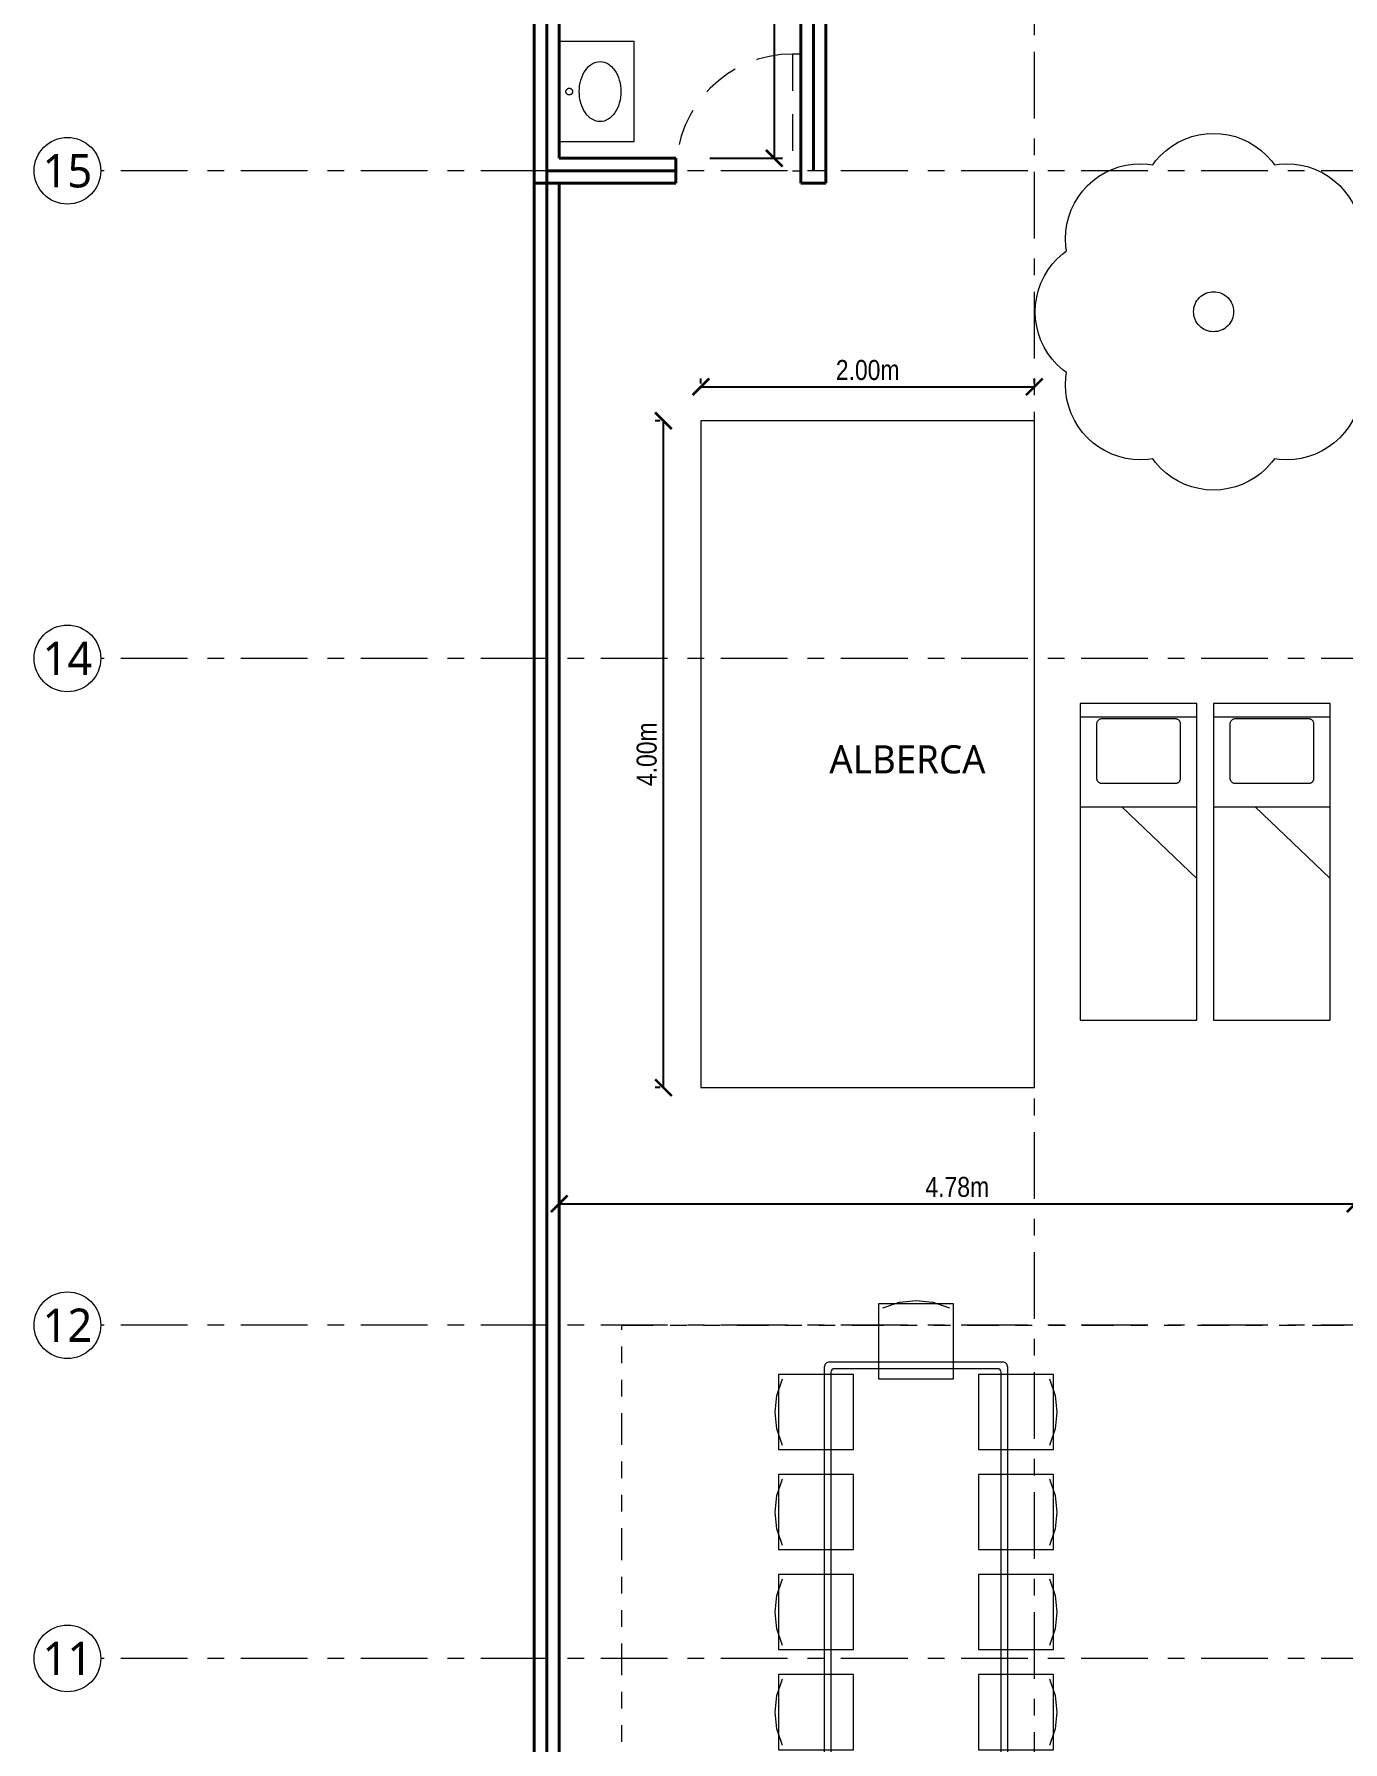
# Model space of a CAD drawing. Header units: metres. Extents: x 28.9 to 123.7, y -14.9 to 30.2.
# Drawn here: x 28.86 to 36.71, y 14.82 to 25.07 of the extents above; entities that cross this region are included whole.
import ezdxf
from ezdxf.enums import TextEntityAlignment as Align

# ---------------------------------------------------------------- set-up
doc = ezdxf.new("R2010")
doc.units = ezdxf.units.M
for name, pattern in [('EJE', [0.6, 0.4, -0.08, 0, -0.12]), ('PHANTOM', [6.35, 3.175, -0.635, 0.635, -0.635, 0.635, -0.635]), ('VACIO', [0.36, 0.22, -0.14])]:
    doc.linetypes.add(name, pattern=pattern)
for name, color, linetype, lineweight in [('001_Muros', 7, 'Continuous', 40), ('002_EjesVerticales', 8, 'EJE', 9), ('006_Mobiliario', 6, 'Continuous', 18), ('007_Textos', 7, 'Continuous', 18), ('008_Cotas', 8, 'Continuous', 13), ('011_Puertas', 7, 'VACIO', 18), ('017_LineaDeCorte', 1, 'Continuous', 30)]:
    doc.layers.add(name, color=color, linetype=linetype, lineweight=lineweight)
doc.styles.add('OpenSans', font='OpenSans-Regular.ttf')
doc.styles.add('OpenSansCondensed-Light', font='OpenSansCondensed-Light.ttf')
doc.dimstyles.new('EZDXF', dxfattribs={"dimtxt": 0.25, "dimasz": 0.175, "dimexe": 0.375, "dimexo": 0.125, "dimgap": 0.1, "dimtad": 1, "dimzin": 4, "dimtxsty": 'OpenSansCondensed-Light', "dimblk": 'ARCHTICK', "dimcen": 2.5, "dimazin": 1, "dimtfac": 0.5, "dimtmove": 2, "dimatfit": 3})

# ---------------------------------------------------------------- blocks, each defined once
blk = doc.blocks.new('EJE')
at = {"color": 0, "linetype": 'Continuous'}
blk.add_circle((0, 0), 0.2, dxfattribs=at)
at = {"color": 0, "style": 'OpenSans'}
blk.add_attdef('EJE', text='', height=0.2, dxfattribs=at).set_placement((0, 0), align=Align.MIDDLE_CENTER)
blk = doc.blocks.new('MOB_CAMASTRO_70x190')
at = {"color": 0, "lineweight": -2}
for points in [[(0.35, -0.95), (0.35, 0.95), (-0.35, 0.95), (-0.35, -0.95)], [(0.35, 0.87), (0.35, 0.95), (-0.35, 0.95), (-0.35, 0.87)], [(0.22, 0.47), (-0.22, 0.47), (-0.223, 0.47), (-0.226, 0.471), (-0.229, 0.471), (-0.231, 0.472), (-0.234, 0.474), (-0.237, 0.475), (-0.239, 0.477), (-0.241, 0.479), (-0.243, 0.481), (-0.245, 0.483), (-0.246, 0.486), (-0.248, 0.489), (-0.249, 0.491), (-0.249, 0.494), (-0.25, 0.497), (-0.25, 0.5), (-0.25, 0.83), (-0.25, 0.833), (-0.249, 0.836), (-0.249, 0.839), (-0.248, 0.841), (-0.246, 0.844), (-0.245, 0.847), (-0.243, 0.849), (-0.241, 0.851), (-0.239, 0.853), (-0.237, 0.855), (-0.234, 0.856), (-0.231, 0.858), (-0.229, 0.859), (-0.226, 0.859), (-0.223, 0.86), (-0.22, 0.86), (0.22, 0.86), (0.223, 0.86), (0.226, 0.859), (0.229, 0.859), (0.231, 0.858), (0.234, 0.856), (0.237, 0.855), (0.239, 0.853), (0.241, 0.851), (0.243, 0.849), (0.245, 0.847), (0.246, 0.844), (0.248, 0.841), (0.249, 0.839), (0.249, 0.836), (0.25, 0.833), (0.25, 0.83), (0.25, 0.5), (0.25, 0.497), (0.249, 0.494), (0.249, 0.491), (0.248, 0.489), (0.246, 0.486), (0.245, 0.483), (0.243, 0.481), (0.241, 0.479), (0.239, 0.477), (0.237, 0.475), (0.234, 0.474), (0.231, 0.472), (0.229, 0.471), (0.226, 0.471), (0.223, 0.47)]]:
    blk.add_lwpolyline(points, close=True, dxfattribs=at)
for points in [[(-0.35, 0.33), (0.35, 0.33)], [(-0.1, 0.33), (0.35, -0.1)]]:
    blk.add_lwpolyline(points, dxfattribs=at)
blk = doc.blocks.new('MOB_ARBOL_200x200')
at = {"color": 0, "lineweight": -2}
blk.add_lwpolyline([(0.285, -0.968), (0.25, -0.994), (0.212, -1.017), (0.172, -1.036), (0.131, -1.051), (0.088, -1.061), (0.044, -1.068), (0, -1.07), (-0.044, -1.068), (-0.088, -1.061), (-0.131, -1.051), (-0.172, -1.036), (-0.212, -1.017), (-0.25, -0.994), (-0.285, -0.968), (-0.318, -0.938), (-0.348, -0.905), (-0.365, -0.882), (-0.394, -0.886), (-0.438, -0.888), (-0.483, -0.886), (-0.526, -0.88), (-0.569, -0.869), (-0.611, -0.854), (-0.651, -0.835), (-0.688, -0.813), (-0.724, -0.786), (-0.757, -0.757), (-0.786, -0.724), (-0.813, -0.688), (-0.835, -0.651), (-0.854, -0.611), (-0.869, -0.569), (-0.88, -0.526), (-0.886, -0.483), (-0.888, -0.438), (-0.886, -0.394), (-0.882, -0.365), (-0.905, -0.348), (-0.938, -0.318), (-0.968, -0.285), (-0.994, -0.25), (-1.017, -0.212), (-1.036, -0.172), (-1.051, -0.131), (-1.061, -0.088), (-1.068, -0.044), (-1.07, 0), (-1.068, 0.044), (-1.061, 0.088), (-1.051, 0.131), (-1.036, 0.172), (-1.017, 0.212), (-0.994, 0.25), (-0.968, 0.285), (-0.938, 0.318), (-0.905, 0.348), (-0.882, 0.365), (-0.886, 0.394), (-0.888, 0.438), (-0.886, 0.483), (-0.88, 0.526), (-0.869, 0.569), (-0.854, 0.611), (-0.835, 0.651), (-0.813, 0.688), (-0.786, 0.724), (-0.757, 0.757), (-0.724, 0.786), (-0.688, 0.813), (-0.651, 0.835), (-0.611, 0.854), (-0.569, 0.869), (-0.526, 0.88), (-0.483, 0.886), (-0.438, 0.888), (-0.394, 0.886), (-0.365, 0.882), (-0.348, 0.905), (-0.318, 0.938), (-0.285, 0.968), (-0.25, 0.994), (-0.212, 1.017), (-0.172, 1.036), (-0.131, 1.051), (-0.088, 1.061), (-0.044, 1.068), (0, 1.07), (0.044, 1.068), (0.088, 1.061), (0.131, 1.051), (0.172, 1.036), (0.212, 1.017), (0.25, 0.994), (0.285, 0.968), (0.318, 0.938), (0.348, 0.905), (0.365, 0.882), (0.394, 0.886), (0.438, 0.888), (0.483, 0.886), (0.526, 0.88), (0.569, 0.869), (0.611, 0.854), (0.651, 0.835), (0.688, 0.813), (0.724, 0.786), (0.757, 0.757), (0.786, 0.724), (0.813, 0.688), (0.835, 0.651), (0.854, 0.611), (0.869, 0.569), (0.88, 0.526), (0.886, 0.483), (0.888, 0.438), (0.886, 0.394), (0.882, 0.365), (0.905, 0.348), (0.938, 0.318), (0.968, 0.285), (0.994, 0.25), (1.017, 0.212), (1.036, 0.172), (1.051, 0.131), (1.061, 0.088), (1.068, 0.044), (1.07, 0), (1.068, -0.044), (1.061, -0.088), (1.051, -0.131), (1.036, -0.172), (1.017, -0.212), (0.994, -0.25), (0.968, -0.285), (0.938, -0.318), (0.905, -0.348), (0.882, -0.365), (0.886, -0.394), (0.888, -0.438), (0.886, -0.483), (0.88, -0.526), (0.869, -0.569), (0.854, -0.611), (0.835, -0.651), (0.813, -0.688), (0.786, -0.724), (0.757, -0.757), (0.724, -0.786), (0.688, -0.813), (0.651, -0.835), (0.611, -0.854), (0.569, -0.869), (0.526, -0.88), (0.483, -0.886), (0.438, -0.888), (0.394, -0.886), (0.365, -0.882), (0.348, -0.905), (0.318, -0.938), (0.285, -0.968)], dxfattribs=at)
blk.add_lwpolyline([(0.12, 0), (0.119, -0.012), (0.118, -0.023), (0.115, -0.035), (0.111, -0.046), (0.106, -0.057), (0.1, -0.067), (0.093, -0.076), (0.085, -0.085), (0.076, -0.093), (0.067, -0.1), (0.057, -0.106), (0.046, -0.111), (0.035, -0.115), (0.023, -0.118), (0.012, -0.119), (0, -0.12), (-0.012, -0.119), (-0.023, -0.118), (-0.035, -0.115), (-0.046, -0.111), (-0.057, -0.106), (-0.067, -0.1), (-0.076, -0.093), (-0.085, -0.085), (-0.093, -0.076), (-0.1, -0.067), (-0.106, -0.057), (-0.111, -0.046), (-0.115, -0.035), (-0.118, -0.023), (-0.119, -0.012), (-0.12, 0), (-0.119, 0.012), (-0.118, 0.023), (-0.115, 0.035), (-0.111, 0.046), (-0.106, 0.057), (-0.1, 0.067), (-0.093, 0.076), (-0.085, 0.085), (-0.076, 0.093), (-0.067, 0.1), (-0.057, 0.106), (-0.046, 0.111), (-0.035, 0.115), (-0.023, 0.118), (-0.012, 0.119), (0, 0.12), (0.012, 0.119), (0.023, 0.118), (0.035, 0.115), (0.046, 0.111), (0.057, 0.106), (0.067, 0.1), (0.076, 0.093), (0.085, 0.085), (0.093, 0.076), (0.1, 0.067), (0.106, 0.057), (0.111, 0.046), (0.115, 0.035), (0.118, 0.023), (0.119, 0.012)], close=True, dxfattribs=at)
blk = doc.blocks.new('_ARCHTICK')
at = {"color": 0, "linetype": 'ByBlock', "const_width": 0.15}
blk.add_lwpolyline([(-0.5, -0.5), (0.5, 0.5)], dxfattribs=at)
blk = doc.blocks.new('*D103')
at = {"color": 0, "transparency": 16777216}
for p, q in [((32.86, 22.97), (32.86, 23)), ((32.86, 22.95), (34.86, 22.95)), ((34.86, 22.97), (34.86, 23))]:
    blk.add_line(p, q, dxfattribs=at)
at = {"layer": 'Defpoints', "transparency": 16777216}
for p in [(32.86, 22.95), (32.86, 22.95), (34.86, 22.95)]:
    blk.add_point(p, dxfattribs=at)
at = {"layer": '008_Cotas', "color": 0, "transparency": 16777216, "xscale": 0.1, "yscale": 0.1, "rotation": 180}
blk.add_blockref('_ARCHTICK', (32.86, 22.95), dxfattribs=at)
at = {"layer": '008_Cotas', "color": 0, "transparency": 16777216, "xscale": 0.1, "yscale": 0.1}
blk.add_blockref('_ARCHTICK', (34.86, 22.95), dxfattribs=at)
at = {"layer": '008_Cotas', "color": 0, "transparency": 16777216, "insert": (33.86, 23.05), "char_height": 0.12, "attachment_point": 5, "style": 'OpenSansCondensed-Light', "bg_fill": 3, "box_fill_scale": 1.1, "bg_fill_color": 0, "bg_fill_transparency": 0}
blk.add_mtext('2.00m', dxfattribs=at)
blk = doc.blocks.new('*D104')
at = {"color": 0, "transparency": 16777216}
for p, q in [((32.615, 22.746), (32.585, 22.746)), ((32.635, 18.746), (32.635, 22.746)), ((32.615, 18.746), (32.585, 18.746))]:
    blk.add_line(p, q, dxfattribs=at)
at = {"layer": 'Defpoints', "transparency": 16777216}
for p in [(32.635, 22.746), (32.635, 18.746), (32.635, 18.746)]:
    blk.add_point(p, dxfattribs=at)
at = {"layer": '008_Cotas', "color": 0, "transparency": 16777216, "xscale": 0.1, "yscale": 0.1}
for p, rotation in [((32.635, 22.746), 90), ((32.635, 18.746), 270)]:
    blk.add_blockref('_ARCHTICK', p, dxfattribs=dict(at, rotation=rotation))
at = {"layer": '008_Cotas', "color": 0, "transparency": 16777216, "insert": (32.535, 20.746), "char_height": 0.12, "attachment_point": 5, "rotation": 90, "style": 'OpenSansCondensed-Light', "bg_fill": 3, "box_fill_scale": 1.1, "bg_fill_color": 0, "bg_fill_transparency": 0}
blk.add_mtext('4.00m', dxfattribs=at)
blk = doc.blocks.new('MOB_COMEDOR15_110x420')
at = {"color": 0}
for points in [[(-0.2, 2.425), (-0.1, 2.46), (0, 2.47), (0.1, 2.46), (0.2, 2.425)], [(-0.8, 1.6), (-0.835, 1.7), (-0.845, 1.8), (-0.835, 1.9), (-0.8, 2)], [(0.8, 2), (0.835, 1.9), (0.845, 1.8), (0.835, 1.7), (0.8, 1.6)], [(-0.8, 1), (-0.835, 1.1), (-0.845, 1.2), (-0.835, 1.3), (-0.8, 1.4)], [(0.8, 1.4), (0.835, 1.3), (0.845, 1.2), (0.835, 1.1), (0.8, 1)], [(-0.8, 0.4), (-0.835, 0.5), (-0.845, 0.6), (-0.835, 0.7), (-0.8, 0.8)], [(0.8, 0.8), (0.835, 0.7), (0.845, 0.6), (0.835, 0.5), (0.8, 0.4)], [(-0.8, -0.2), (-0.835, -0.1), (-0.845, 0), (-0.835, 0.1), (-0.8, 0.2)], [(0.8, 0.2), (0.835, 0.1), (0.845, 0), (0.835, -0.1), (0.8, -0.2)], [(-0.8, -0.8), (-0.835, -0.7), (-0.845, -0.6), (-0.835, -0.5), (-0.8, -0.4)], [(0.8, -0.4), (0.835, -0.5), (0.845, -0.6), (0.835, -0.7), (0.8, -0.8)], [(-0.8, -1.4), (-0.835, -1.3), (-0.845, -1.2), (-0.835, -1.1), (-0.8, -1)], [(0.8, -1), (0.835, -1.1), (0.845, -1.2), (0.835, -1.3), (0.8, -1.4)], [(-0.8, -2), (-0.835, -1.9), (-0.845, -1.8), (-0.835, -1.7), (-0.8, -1.6)], [(0.8, -1.6), (0.835, -1.7), (0.845, -1.8), (0.835, -1.9), (0.8, -2)]]:
    blk.add_lwpolyline(points, dxfattribs=at)
for points in [[(-0.225, 2.45), (-0.225, 2), (0.225, 2), (0.225, 2.45)], [(-0.825, 1.575), (-0.375, 1.575), (-0.375, 2.025), (-0.825, 2.025)], [(0.825, 2.025), (0.375, 2.025), (0.375, 1.575), (0.825, 1.575)], [(-0.825, 0.975), (-0.375, 0.975), (-0.375, 1.425), (-0.825, 1.425)], [(0.825, 1.425), (0.375, 1.425), (0.375, 0.975), (0.825, 0.975)], [(-0.825, 0.375), (-0.375, 0.375), (-0.375, 0.825), (-0.825, 0.825)], [(0.825, 0.825), (0.375, 0.825), (0.375, 0.375), (0.825, 0.375)], [(-0.825, -0.225), (-0.375, -0.225), (-0.375, 0.225), (-0.825, 0.225)], [(0.825, 0.225), (0.375, 0.225), (0.375, -0.225), (0.825, -0.225)], [(-0.825, -0.825), (-0.375, -0.825), (-0.375, -0.375), (-0.825, -0.375)], [(0.825, -0.375), (0.375, -0.375), (0.375, -0.825), (0.825, -0.825)], [(-0.825, -1.425), (-0.375, -1.425), (-0.375, -0.975), (-0.825, -0.975)], [(0.825, -0.975), (0.375, -0.975), (0.375, -1.425), (0.825, -1.425)], [(-0.825, -2.025), (-0.375, -2.025), (-0.375, -1.575), (-0.825, -1.575)], [(0.825, -1.575), (0.375, -1.575), (0.375, -2.025), (0.825, -2.025)]]:
    blk.add_lwpolyline(points, close=True, dxfattribs=at)
for points in [[(-0.52, -2.1), (0.52, -2.1, 0.414214), (0.55, -2.07), (0.55, 2.07, 0.414214), (0.52, 2.1), (-0.52, 2.1, 0.414214), (-0.55, 2.07), (-0.55, -2.07, 0.414214)], [(-0.49, -2.06), (0.49, -2.06, 0.414214), (0.51, -2.04), (0.51, 2.04, 0.414214), (0.49, 2.06), (-0.49, 2.06, 0.414214), (-0.51, 2.04), (-0.51, -2.04, 0.414214)]]:
    blk.add_lwpolyline(points, format="xyb", close=True, dxfattribs=at)
blk = doc.blocks.new('*D157')
at = {"layer": '008_Cotas', "color": 0, "lineweight": -2, "transparency": 16777216}
for p, q in [((32.01, 18.07), (32.01, 18.1)), ((32.01, 18.05), (36.785, 18.05)), ((36.785, 18.07), (36.785, 18.1))]:
    blk.add_line(p, q, dxfattribs=at)
at = {"layer": 'Defpoints', "transparency": 16777216}
for p in [(32.01, 18.05), (32.01, 18.05), (36.785, 18.05)]:
    blk.add_point(p, dxfattribs=at)
at = {"layer": '008_Cotas', "color": 0, "lineweight": -2, "transparency": 16777216, "xscale": 0.1, "yscale": 0.1, "rotation": 180}
blk.add_blockref('_ARCHTICK', (32.01, 18.05), dxfattribs=at)
at = {"layer": '008_Cotas', "color": 0, "lineweight": -2, "transparency": 16777216, "xscale": 0.1, "yscale": 0.1}
blk.add_blockref('_ARCHTICK', (36.785, 18.05), dxfattribs=at)
at = {"layer": '008_Cotas', "color": 0, "transparency": 16777216, "insert": (34.3975, 18.15), "char_height": 0.12, "attachment_point": 5, "style": 'OpenSansCondensed-Light', "bg_fill": 3, "box_fill_scale": 1.1, "bg_fill_color": 1, "bg_fill_transparency": 0}
blk.add_mtext('4.78m', dxfattribs=at)
blk = doc.blocks.new('MOB_LAVABO_60x45')
at = {"color": 0, "lineweight": -2}
for points in [[(0.3, -0.225), (0.3, 0.225), (-0.3, 0.225), (-0.3, -0.225)], [(0.18, -0.02), (0.179, -0.032), (0.177, -0.044), (0.172, -0.056), (0.166, -0.068), (0.159, -0.079), (0.15, -0.089), (0.139, -0.099), (0.127, -0.108), (0.114, -0.117), (0.1, -0.124), (0.085, -0.13), (0.069, -0.135), (0.052, -0.14), (0.035, -0.143), (0.018, -0.144), (0, -0.145), (-0.018, -0.144), (-0.035, -0.143), (-0.052, -0.14), (-0.069, -0.135), (-0.085, -0.13), (-0.1, -0.124), (-0.114, -0.117), (-0.127, -0.108), (-0.139, -0.099), (-0.15, -0.089), (-0.159, -0.079), (-0.166, -0.068), (-0.172, -0.056), (-0.177, -0.044), (-0.179, -0.032), (-0.18, -0.02), (-0.179, -0.008), (-0.177, 0.004), (-0.172, 0.016), (-0.166, 0.028), (-0.159, 0.039), (-0.15, 0.049), (-0.139, 0.059), (-0.127, 0.068), (-0.114, 0.077), (-0.1, 0.084), (-0.085, 0.09), (-0.069, 0.095), (-0.052, 0.1), (-0.035, 0.103), (-0.018, 0.104), (0, 0.105), (0.018, 0.104), (0.035, 0.103), (0.052, 0.1), (0.069, 0.095), (0.085, 0.09), (0.1, 0.084), (0.114, 0.077), (0.127, 0.068), (0.139, 0.059), (0.15, 0.049), (0.159, 0.039), (0.166, 0.028), (0.172, 0.016), (0.177, 0.004), (0.179, -0.008)], [(0.02, 0.165), (0.02, 0.163), (0.02, 0.161), (0.019, 0.159), (0.018, 0.157), (0.018, 0.156), (0.017, 0.154), (0.015, 0.152), (0.014, 0.151), (0.013, 0.15), (0.011, 0.148), (0.009, 0.147), (0.008, 0.147), (0.006, 0.146), (0.004, 0.145), (0.002, 0.145), (0, 0.145), (-0.002, 0.145), (-0.004, 0.145), (-0.006, 0.146), (-0.008, 0.147), (-0.009, 0.147), (-0.011, 0.148), (-0.013, 0.15), (-0.014, 0.151), (-0.015, 0.152), (-0.017, 0.154), (-0.018, 0.156), (-0.018, 0.157), (-0.019, 0.159), (-0.02, 0.161), (-0.02, 0.163), (-0.02, 0.165), (-0.02, 0.167), (-0.02, 0.169), (-0.019, 0.171), (-0.018, 0.173), (-0.018, 0.174), (-0.017, 0.176), (-0.015, 0.178), (-0.014, 0.179), (-0.013, 0.18), (-0.011, 0.182), (-0.009, 0.183), (-0.008, 0.183), (-0.006, 0.184), (-0.004, 0.185), (-0.002, 0.185), (0, 0.185), (0.002, 0.185), (0.004, 0.185), (0.006, 0.184), (0.008, 0.183), (0.009, 0.183), (0.011, 0.182), (0.013, 0.18), (0.014, 0.179), (0.015, 0.178), (0.017, 0.176), (0.018, 0.174), (0.018, 0.173), (0.019, 0.171), (0.02, 0.169), (0.02, 0.167)]]:
    blk.add_lwpolyline(points, close=True, dxfattribs=at)

msp = doc.modelspace()

# ---------------------------------------------------------------- linework, layer by layer
at = {"layer": '001_Muros'}
for p, q in [((31.86, -0.2), (31.86, 27.243)), ((31.935, -0.2), (31.935, 27.243)), ((33.535, 27.168), (33.535, 24.246)), ((33.61, 24.171), (33.61, 27.243)), ((32.01, 24.321), (32.01, 27.093)), ((33.46, 27.093), (33.46, 24.171)), ((32.71, 24.321), (32.01, 24.321)), ((31.939, 24.246), (32.71, 24.246)), ((32.46, 24.171), (31.86, 24.171)), ((32.01, 6.896), (32.01, 24.171)), ((32.46, 24.171), (32.61, 24.171)), ((32.71, 24.171), (32.61, 24.171)), ((33.61, 24.171), (33.46, 24.171))]:
    msp.add_line(p, q, dxfattribs=at)
msp.add_lwpolyline([(32.71, 24.321), (32.71, 24.171)], dxfattribs=at)
at = {"layer": '002_EjesVerticales'}
for p, q in [((31.935, -2.8), (31.935, 29.843)), ((34.86, -2.8), (34.86, 29.843)), ((43.46, 24.246), (29.26, 24.246)), ((43.46, 21.321), (29.26, 21.321)), ((43.46, 17.321), (29.26, 17.321)), ((43.46, 15.322), (29.26, 15.322))]:
    msp.add_line(p, q, dxfattribs=at)
at = {"layer": '006_Mobiliario'}
msp.add_lwpolyline([(34.86, 18.746), (34.86, 18.746), (34.86, 18.746), (34.86, 22.746), (32.86, 22.746), (32.86, 18.746), (34.86, 18.746)], dxfattribs=at)
at = {"layer": '011_Puertas'}
msp.add_lwpolyline([(33.41, 24.246), (33.46, 24.246), (33.46, 24.946), (33.41, 24.946)], close=True, dxfattribs=at)
msp.add_arc((33.41, 24.246), 0.7, 90, -180, dxfattribs=at)
at = {"layer": '017_LineaDeCorte', "linetype": 'PHANTOM', "lineweight": 18, "ltscale": 0.06}
for p, q in [((32.385, -1.35), (32.385, 17.321)), ((32.385, 17.321), (38.823, 17.321))]:
    msp.add_line(p, q, dxfattribs=at)

# ---------------------------------------------------------------- block references
at = {"layer": '002_EjesVerticales'}
for p, values in [((29.06, 24.246), {'EJE': '15'}), ((29.06, 21.321), {'EJE': '14'}), ((29.06, 17.321), {'EJE': '12'}), ((29.06, 15.322), {'EJE': '11'})]:
    msp.add_blockref('EJE', p, dxfattribs=at).add_auto_attribs(values)
at = {"layer": '006_Mobiliario', "rotation": 90}
msp.add_blockref('MOB_LAVABO_60x45', (32.235, 24.721), dxfattribs=at)
at = {"layer": '006_Mobiliario'}
for name, p in [('MOB_ARBOL_200x200', (35.935, 23.4)), ('MOB_CAMASTRO_70x190', (35.485, 20.1)), ('MOB_CAMASTRO_70x190', (36.285, 20.1)), ('MOB_COMEDOR15_110x420', (34.15, 15))]:
    msp.add_blockref(name, p, dxfattribs=at)

# ---------------------------------------------------------------- texts
at = {"layer": '007_Textos', "insert": (33.63, 20.8), "char_height": 0.1688, "attachment_point": 1, "style": 'OpenSans'}
msp.add_mtext_dynamic_manual_height_columns('ALBERCA', width=0.04964, gutter_width=0.844, heights=[0], dxfattribs=at)

# ---------------------------------------------------------------- next in the draw order: dimensions: what is measured, and where the dimension line sits
at = {"layer": '008_Cotas'}
msp.add_linear_dim(base=(33.3, 27.093), p1=(32.894, 27.093), p2=(32.894, 24.321), angle=90, dimstyle='EZDXF', override={"dimtxt": 0.12, "dimasz": 0.1, "dimexe": 0.05, "dimexo": 0.02, "dimgap": 0.04, "dimrnd": 0.001, "dimzin": 0, "dimdsep": 46, "dimpost": '<>m', "dimtix": 1, "dimtfill": 1}, dxfattribs=at).render()
for base, p1, p2, picture, middle in [((32.86, 22.95), (32.86, 22.95), (34.86, 22.95), '*D103', (33.86, 23.05)), ((32.01, 18.05), (32.01, 18.05), (36.785, 18.05), '*D157', (34.3975, 18.15))]:
    dim = msp.add_linear_dim(base=base, p1=p1, p2=p2, dimstyle='EZDXF', override={"dimtxt": 0.12, "dimasz": 0.1, "dimexe": 0.05, "dimexo": 0.02, "dimgap": 0.04, "dimrnd": 0.001, "dimzin": 0, "dimdsep": 46, "dimpost": '<>m', "dimtix": 1, "dimtfill": 1}, dxfattribs=at)
    dim.commit()
    dim.dimension.update_dxf_attribs({"geometry": picture, "text_midpoint": middle})
dim = msp.add_linear_dim(base=(32.635, 18.746), p1=(32.635, 18.746), p2=(32.635, 22.746), angle=90, dimstyle='EZDXF', override={"dimtxt": 0.12, "dimasz": 0.1, "dimexe": 0.05, "dimexo": 0.02, "dimgap": 0.04, "dimrnd": 0.001, "dimzin": 0, "dimdsep": 46, "dimpost": '<>m', "dimtix": 1, "dimtfill": 1}, dxfattribs=at)
dim.commit()
dim.dimension.update_dxf_attribs({"geometry": '*D104', "text_midpoint": (32.535, 20.746)})

doc.saveas('drawing.dxf')
